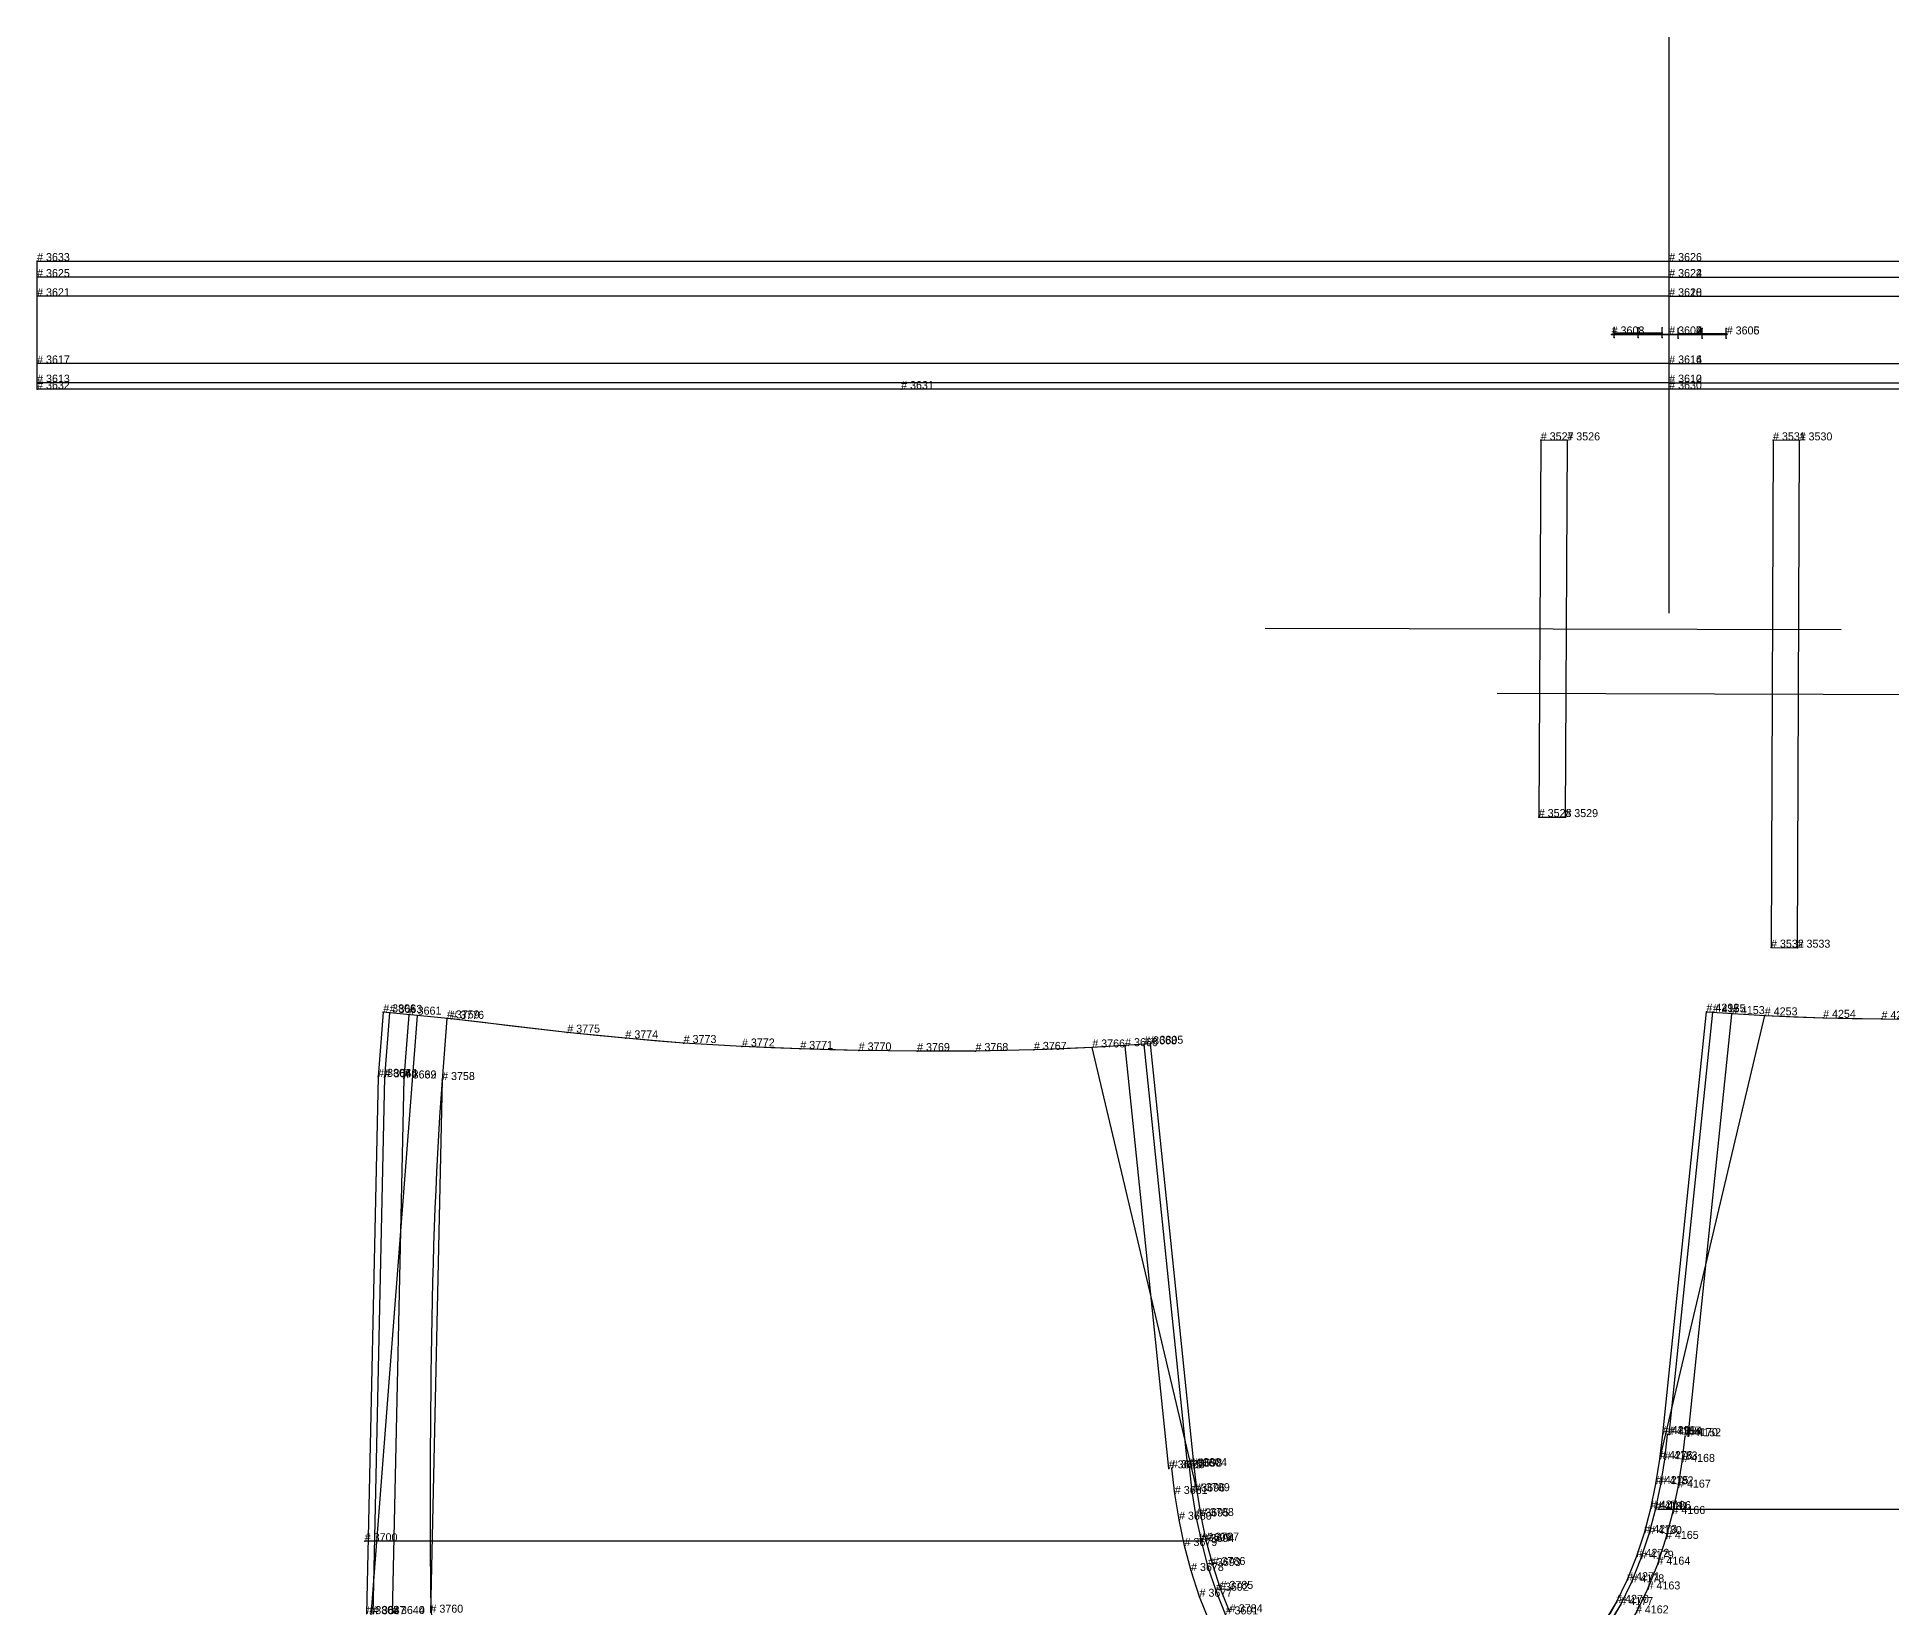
# Model space of a CAD drawing. Extents: x -129 to 180, y -125 to 336.
# Drawn here: x -97.8 to -39.8, y -49.5 to -0.4 of the extents above; entities that cross this region are included whole.
import ezdxf

# ---------------------------------------------------------------- set-up
doc = ezdxf.new("R2010")
doc.units = 0

# ---------------------------------------------------------------- blocks, each defined once
blk = doc.blocks.new('2_M')
at = {"layer": '1'}
blk.add_lwpolyline([(-48.828133, -50.026192), (-48.42688, -49.349831), (-48.082771, -48.642441), (-47.790043, -47.9123), (-47.545292, -47.164711), (-47.346321, -46.403641), (-47.184093, -45.633801), (-47.057621, -44.857342), (-46.969494, -44.075302), (-45.604862, -30.876024), (-43.782845, -30.991343), (-41.959843, -31.067911), (-40.135014, -31.102613), (-38.309822, -31.104933)], dxfattribs=at)
at = {"layer": '2'}
for p in [(-45.604862, -30.876024), (-45.604862, -30.876024), (-45.405773, -30.895792), (-45.405773, -30.895792), (-44.808353, -30.951464), (-44.808353, -30.951464), (-46.969494, -44.075302), (-46.969494, -44.075302), (-46.820072, -44.08918), (-46.820072, -44.08918), (-46.770271, -44.092751), (-46.770271, -44.092751), (-46.272461, -44.138992), (-46.272461, -44.138992), (-46.172611, -44.145241), (-46.172611, -44.145241), (-47.109993, -46.422161), (-47.109993, -46.422161)]:
    blk.add_point(p, dxfattribs=at)
at = {"layer": '3'}
for p in [(-43.782845, -30.991343), (-43.782845, -30.991343), (-41.959843, -31.067911), (-41.959843, -31.067911), (-40.135014, -31.102613), (-40.135014, -31.102613), (-47.057621, -44.857342), (-47.057621, -44.857342), (-46.907963, -44.87019), (-46.907963, -44.87019), (-46.363163, -44.94529), (-46.363163, -44.94529), (-47.184093, -45.633801), (-47.184093, -45.633801), (-47.034184, -45.648632), (-47.034184, -45.648632), (-46.49353, -45.749641), (-46.49353, -45.749641), (-47.346321, -46.403641), (-47.346321, -46.403641), (-47.201912, -46.444962), (-47.201912, -46.444962), (-46.666634, -46.571213), (-46.666634, -46.571213), (-47.545292, -47.164711), (-47.545292, -47.164711), (-47.398563, -47.197433), (-47.398563, -47.197433), (-46.870853, -47.352341), (-46.870853, -47.352341), (-47.790043, -47.9123), (-47.790043, -47.9123), (-47.651371, -47.97007), (-47.651371, -47.97007), (-48.082771, -48.642441), (-48.082771, -48.642441), (-47.134403, -48.157482), (-47.134403, -48.157482), (-47.94825, -48.709091), (-47.94825, -48.709091), (-47.44519, -48.931221), (-47.44519, -48.931221), (-48.42688, -49.349831), (-48.42688, -49.349831), (-48.294323, -49.420021), (-48.294323, -49.420021)]:
    blk.add_point(p, dxfattribs=at)
at = {"layer": '8'}
for points in [[(-46.770271, -44.092751), (-45.405773, -30.895792)], [(-46.172611, -44.145241), (-44.808353, -30.951464)], [(-52.165653, -53.428513), (-51.473881, -52.94857), (-50.839973, -52.437542), (-50.263802, -51.922432), (-49.688972, -51.335281), (-49.179813, -50.748241), (-48.703503, -50.109631), (-48.294323, -49.420021), (-47.94825, -48.709091), (-47.651371, -47.97007), (-47.398563, -47.197433), (-47.201912, -46.444962), (-47.034184, -45.648632), (-46.907963, -44.87019), (-46.820072, -44.08918)], [(-52.002201, -53.978333), (-51.14344, -53.388241), (-50.484013, -52.856823), (-49.884281, -52.320541), (-49.2854, -51.708843), (-48.75293, -51.095013), (-48.246101, -50.415051), (-47.809452, -49.679363), (-47.44519, -48.931221), (-47.134403, -48.157482), (-46.870853, -47.352341), (-46.666634, -46.571213), (-46.49353, -45.749641), (-46.363163, -44.94529), (-46.272461, -44.138992)], [(-47.109993, -46.422161), (-21.049206, -46.42234)]]:
    blk.add_lwpolyline(points, dxfattribs=at)
at = {"layer": '84'}
blk.add_lwpolyline([(-48.619179, -49.693066), (-48.42688, -49.349831), (-48.082771, -48.642441), (-47.790043, -47.9123), (-47.545292, -47.164711), (-47.346321, -46.403641), (-47.184093, -45.633801), (-47.057621, -44.857342), (-43.782845, -30.991343), (-42.87159, -31.03525), (-41.959843, -31.067911), (-41.047516, -31.090029), (-40.135014, -31.102613), (-38.309822, -31.104933)], dxfattribs=at)
at = {"layer": '85'}
for points in [[(-45.405773, -30.895792)], [(-44.808353, -30.951464)], [(-51.568336, -53.6894), (-51.14344, -53.388241), (-50.484013, -52.856823), (-49.884281, -52.320541), (-49.579716, -52.019779), (-49.2854, -51.708843), (-48.75293, -51.095013), (-48.491409, -50.760967), (-48.246101, -50.415051), (-48.018726, -50.052692), (-47.809452, -49.679363), (-47.620445, -49.30859), (-47.44519, -48.931221), (-47.134403, -48.157482), (-46.870853, -47.352341), (-46.666634, -46.571213), (-46.49353, -45.749641), (-46.363163, -44.94529), (-46.272461, -44.138992)], [(-51.473881, -52.94857), (-50.839973, -52.437542), (-50.263802, -51.922432), (-49.688972, -51.335281), (-49.179813, -50.748241), (-48.934044, -50.434505), (-48.703503, -50.109631), (-48.490417, -49.769978), (-48.294323, -49.420021), (-47.94825, -48.709091), (-47.651371, -47.97007), (-47.398563, -47.197433), (-47.201912, -46.444962), (-47.034184, -45.648632), (-46.907963, -44.87019), (-46.820072, -44.08918)]]:
    blk.add_lwpolyline(points, dxfattribs=at)
at = {"layer": '1'}
for s, p in [('# 4292', (-45.604862, -30.876024)), ('# 4253', (-43.782845, -30.991343)), ('# 4254', (-41.959843, -31.067911)), ('# 4255', (-40.135014, -31.102613)), ('# 4291', (-46.969494, -44.075302)), ('# 4276', (-47.057621, -44.857342)), ('# 4275', (-47.184093, -45.633801)), ('# 4274', (-47.346321, -46.403641)), ('# 4273', (-47.545292, -47.164711)), ('# 4272', (-47.790043, -47.9123)), ('# 4271', (-48.082771, -48.642441)), ('# 4270', (-48.42688, -49.349831))]:
    blk.add_text(s, height=0.25, dxfattribs=at).set_placement(p)
at = {"layer": '8'}
for s, p in [('# 4155', (-45.405773, -30.895792)), ('# 4153', (-44.808353, -30.951464)), ('# 4185', (-46.820072, -44.08918)), ('# 4154', (-46.770271, -44.092751)), ('# 4170', (-46.272461, -44.138992)), ('# 4152', (-46.172611, -44.145241)), ('# 4183', (-46.907963, -44.87019)), ('# 4168', (-46.363163, -44.94529)), ('# 4182', (-47.034184, -45.648632)), ('# 4167', (-46.49353, -45.749641)), ('# 4181', (-47.201912, -46.444962)), ('# 4186', (-47.109993, -46.422161)), ('# 4166', (-46.666634, -46.571213)), ('# 4180', (-47.398563, -47.197433)), ('# 4165', (-46.870853, -47.352341)), ('# 4179', (-47.651371, -47.97007)), ('# 4164', (-47.134403, -48.157482)), ('# 4178', (-47.94825, -48.709091)), ('# 4163', (-47.44519, -48.931221)), ('# 4177', (-48.294323, -49.420021)), ('# 4162', (-47.809452, -49.679363))]:
    blk.add_text(s, height=0.25, dxfattribs=at).set_placement(p)
at = {"layer": '85'}
for s, p in [('# 4155', (-45.405773, -30.895792)), ('# 4153', (-44.808353, -30.951464)), ('# 4185', (-46.820072, -44.08918)), ('# 4170', (-46.272461, -44.138992))]:
    blk.add_text(s, height=0.25, dxfattribs=at).set_placement(p)
blk = doc.blocks.new('8_M')
at = {"layer": '1'}
blk.add_lwpolyline([(-60.498127, -49.644539), (-60.790855, -48.914398), (-61.035606, -48.166809), (-61.234577, -47.405739), (-61.396805, -46.635899), (-61.523277, -45.85944), (-61.611404, -45.0774), (-62.976036, -31.878122), (-64.798058, -31.993441), (-66.621056, -32.070007), (-68.445885, -32.104713), (-70.271072, -32.107033), (-72.096275, -32.087318), (-73.920738, -32.039894), (-75.744347, -31.963751), (-77.566246, -31.855352), (-79.385338, -31.708132), (-81.202103, -31.530191), (-84.82637, -31.09992), (-86.954674, -30.895792), (-87.112381, -32.912453), (-87.479576, -49.7024)], dxfattribs=at)
at = {"layer": '2'}
for p in [(-86.954674, -30.895792), (-86.954674, -30.895792), (-86.755325, -30.91419), (-86.755325, -30.91419), (-86.157913, -30.969461), (-86.157913, -30.969461), (-84.963455, -31.086155), (-84.963455, -31.086155), (-63.772545, -31.953562), (-63.772545, -31.953562), (-63.175125, -31.89789), (-63.175125, -31.89789), (-62.976036, -31.878122), (-62.976036, -31.878122), (-87.112381, -32.912453), (-87.112381, -32.912453), (-86.912926, -32.917061), (-86.912926, -32.917061), (-86.912926, -32.929054), (-86.912926, -32.929054), (-86.313805, -32.96244), (-86.313805, -32.96244), (-86.313805, -32.962532), (-86.313805, -32.962532), (-62.408287, -45.147339), (-62.408287, -45.147339), (-62.308437, -45.14109), (-62.308437, -45.14109), (-61.810627, -45.094849), (-61.810627, -45.094849), (-61.760826, -45.091278), (-61.760826, -45.091278), (-61.611404, -45.0774), (-61.611404, -45.0774), (-87.531693, -47.424438), (-87.531693, -47.424438), (-61.470905, -47.424259), (-61.470905, -47.424259)]:
    blk.add_point(p, dxfattribs=at)
at = {"layer": '3'}
for p in [(-84.82637, -31.09992), (-84.82637, -31.09992), (-81.202103, -31.530191), (-81.202103, -31.530191), (-79.385338, -31.708132), (-79.385338, -31.708132), (-77.566246, -31.855352), (-77.566246, -31.855352), (-75.744347, -31.963751), (-75.744347, -31.963751), (-73.920738, -32.039894), (-73.920738, -32.039894), (-72.096275, -32.087318), (-72.096275, -32.087318), (-70.271072, -32.107033), (-70.271072, -32.107033), (-68.445885, -32.104713), (-68.445885, -32.104713), (-66.621056, -32.070007), (-66.621056, -32.070007), (-64.798058, -31.993441), (-64.798058, -31.993441), (-85.11409, -33.012367), (-85.11409, -33.012367), (-62.217735, -45.947388), (-62.217735, -45.947388), (-61.672935, -45.872288), (-61.672935, -45.872288), (-61.523277, -45.85944), (-61.523277, -45.85944), (-62.087364, -46.75174), (-62.087364, -46.75174), (-61.546715, -46.65073), (-61.546715, -46.65073), (-61.396805, -46.635899), (-61.396805, -46.635899), (-61.378986, -47.44706), (-61.378986, -47.44706), (-61.234577, -47.405739), (-61.234577, -47.405739), (-61.914265, -47.573311), (-61.914265, -47.573311), (-61.710045, -48.354439), (-61.710045, -48.354439), (-61.182335, -48.199532), (-61.182335, -48.199532), (-61.035606, -48.166809), (-61.035606, -48.166809), (-61.446495, -49.15958), (-61.446495, -49.15958), (-60.929527, -48.972168), (-60.929527, -48.972168), (-60.790855, -48.914398), (-60.790855, -48.914398)]:
    blk.add_point(p, dxfattribs=at)
at = {"layer": '4'}
blk.add_point((-87.112381, -32.912453), dxfattribs=at)
at = {"layer": '8'}
for points in [[(-86.755325, -30.91419), (-86.912926, -32.929054)], [(-86.157913, -30.969461), (-86.313805, -32.96244)], [(-84.963455, -31.086155), (-85.11409, -33.012367), (-85.478127, -49.657875)], [(-62.408287, -45.147339), (-63.772545, -31.953562)], [(-61.810627, -45.094849), (-63.175125, -31.89789)], [(-86.912926, -32.917061), (-87.279984, -49.707039)], [(-86.313805, -32.962532), (-86.67952, -49.698372)], [(-56.578697, -54.980431), (-57.437458, -54.390339), (-58.096886, -53.858921), (-58.696617, -53.322639), (-59.295494, -52.710941), (-59.827965, -52.097111), (-60.334797, -51.417149), (-60.771446, -50.681461), (-61.135704, -49.933319), (-61.446495, -49.15958), (-61.710045, -48.354439), (-61.914265, -47.573311), (-62.087364, -46.75174), (-62.217735, -45.947388), (-62.308437, -45.14109)], [(-56.415245, -54.430611), (-57.107018, -53.950668), (-57.740929, -53.43964), (-58.317097, -52.92453), (-58.891926, -52.337379), (-59.401085, -51.75034), (-59.877396, -51.111729), (-60.286575, -50.422119), (-60.632645, -49.711189), (-60.929527, -48.972168), (-61.182335, -48.199532), (-61.378986, -47.44706), (-61.546715, -46.65073), (-61.672935, -45.872288), (-61.760826, -45.091278)], [(-61.470905, -47.424259), (-87.531693, -47.424438)]]:
    blk.add_lwpolyline(points, dxfattribs=at)
at = {"layer": '84'}
blk.add_lwpolyline([(-60.498127, -49.644539), (-60.790855, -48.914398), (-61.035606, -48.166809), (-61.234577, -47.405739), (-61.396805, -46.635899), (-61.523277, -45.85944), (-64.798058, -31.993441), (-65.709312, -32.037346), (-66.621056, -32.070007), (-67.533386, -32.092125), (-68.445885, -32.104713), (-70.271072, -32.107033), (-72.096275, -32.087318), (-73.008598, -32.067249), (-73.920738, -32.039894), (-74.832687, -32.005447), (-75.744347, -31.963751), (-76.655586, -31.914263), (-77.566246, -31.855352), (-78.476112, -31.785931), (-79.385338, -31.708132), (-80.294189, -31.62377), (-81.202103, -31.530191), (-82.108658, -31.425379), (-83.014175, -31.314283), (-83.919731, -31.203577), (-84.82637, -31.09992), (-85.890015, -30.99313), (-87.414154, -50.687141)], dxfattribs=at)
at = {"layer": '85'}
for points in [[(-63.772545, -31.953562)], [(-63.175125, -31.89789)], [(-86.912926, -32.929054)], [(-86.313805, -32.96244)], [(-85.11409, -33.012367), (-85.154045, -33.585236), (-85.191116, -34.158188), (-85.225403, -34.731236), (-85.257004, -35.304367), (-85.286034, -35.877586), (-85.312592, -36.45089), (-85.336769, -37.024284), (-85.358688, -37.597755), (-85.378448, -38.17131), (-85.396141, -38.744946), (-85.411873, -39.318661), (-85.425758, -39.892456), (-85.437889, -40.466328), (-85.448372, -41.040276), (-85.457314, -41.6143), (-85.464813, -42.188396), (-85.47097, -42.762566), (-85.475899, -43.336807), (-85.479691, -43.911121), (-85.48246, -44.485504), (-85.484299, -45.059956), (-85.485321, -45.634472), (-85.485626, -46.209057), (-85.485306, -46.783703), (-85.484482, -47.358414), (-85.483246, -47.933189), (-85.481705, -48.508026), (-85.479965, -49.08292), (-85.41909, -50.546474)], [(-57.012562, -54.691498), (-57.437458, -54.390339), (-58.096886, -53.858921), (-58.696617, -53.322639), (-59.001183, -53.021877), (-59.295494, -52.710941), (-59.827965, -52.097111), (-60.089489, -51.763065), (-60.334797, -51.417149), (-60.562172, -51.05479), (-60.771446, -50.681461), (-60.960457, -50.310688), (-61.135704, -49.933319), (-61.446495, -49.15958), (-61.710045, -48.354439), (-61.914265, -47.573311), (-62.087364, -46.75174), (-62.217735, -45.947388), (-62.308437, -45.14109)], [(-57.107018, -53.950668), (-57.740929, -53.43964), (-58.317097, -52.92453), (-58.891926, -52.337379), (-59.401085, -51.75034), (-59.646851, -51.436604), (-59.877396, -51.111729), (-60.090481, -50.772076), (-60.286575, -50.422119), (-60.632645, -49.711189), (-60.929527, -48.972168), (-61.182335, -48.199532), (-61.378986, -47.44706), (-61.546715, -46.65073), (-61.672935, -45.872288), (-61.760826, -45.091278)], [(-87.531693, -47.424438)]]:
    blk.add_lwpolyline(points, dxfattribs=at)
at = {"layer": '1'}
for s, p in [('# 3806', (-86.954674, -30.895792)), ('# 3776', (-84.82637, -31.09992)), ('# 3775', (-81.202103, -31.530191)), ('# 3774', (-79.385338, -31.708132)), ('# 3773', (-77.566246, -31.855352)), ('# 3772', (-75.744347, -31.963751)), ('# 3771', (-73.920738, -32.039894)), ('# 3770', (-72.096275, -32.087318)), ('# 3769', (-70.271072, -32.107033)), ('# 3768', (-68.445885, -32.104713)), ('# 3767', (-66.621056, -32.070007)), ('# 3766', (-64.798058, -31.993441)), ('# 3805', (-62.976036, -31.878122)), ('# 3807', (-87.112381, -32.912453)), ('# 3804', (-61.611404, -45.0774)), ('# 3789', (-61.523277, -45.85944)), ('# 3788', (-61.396805, -46.635899)), ('# 3787', (-61.234577, -47.405739)), ('# 3786', (-61.035606, -48.166809)), ('# 3785', (-60.790855, -48.914398)), ('# 3808', (-87.479576, -49.7024)), ('# 3784', (-60.498127, -49.644539))]:
    blk.add_text(s, height=0.25, dxfattribs=at).set_placement(p)
at = {"layer": '8'}
for s, p in [('# 3663', (-86.755325, -30.91419)), ('# 3661', (-86.157913, -30.969461)), ('# 3759', (-84.963455, -31.086155)), ('# 3666', (-63.772545, -31.953562)), ('# 3668', (-63.175125, -31.89789)), ('# 3646', (-86.912926, -32.917061)), ('# 3664', (-86.912926, -32.929054)), ('# 3662', (-86.313805, -32.96244)), ('# 3639', (-86.313805, -32.962532)), ('# 3758', (-85.11409, -33.012367)), ('# 3665', (-62.408287, -45.147339)), ('# 3683', (-62.308437, -45.14109)), ('# 3667', (-61.810627, -45.094849)), ('# 3698', (-61.760826, -45.091278)), ('# 3681', (-62.217735, -45.947388)), ('# 3696', (-61.672935, -45.872288)), ('# 3680', (-62.087364, -46.75174)), ('# 3695', (-61.546715, -46.65073)), ('# 3700', (-87.531693, -47.424438)), ('# 3679', (-61.914265, -47.573311)), ('# 3699', (-61.470905, -47.424259)), ('# 3694', (-61.378986, -47.44706)), ('# 3678', (-61.710045, -48.354439)), ('# 3693', (-61.182335, -48.199532)), ('# 3677', (-61.446495, -49.15958)), ('# 3692', (-60.929527, -48.972168)), ('# 3637', (-87.280235, -49.695679)), ('# 3647', (-87.279984, -49.707039)), ('# 3644', (-86.679642, -49.698311)), ('# 3640', (-86.67952, -49.698372)), ('# 3760', (-85.478127, -49.657875)), ('# 3691', (-60.632645, -49.711189))]:
    blk.add_text(s, height=0.25, dxfattribs=at).set_placement(p)
at = {"layer": '85'}
for s, p in [('# 3666', (-63.772545, -31.953562)), ('# 3668', (-63.175125, -31.89789)), ('# 3664', (-86.912926, -32.929054)), ('# 3662', (-86.313805, -32.96244)), ('# 3683', (-62.308437, -45.14109)), ('# 3698', (-61.760826, -45.091278)), ('# 3700', (-87.531693, -47.424438)), ('# 3647', (-87.279984, -49.707039)), ('# 3640', (-86.67952, -49.698372))]:
    blk.add_text(s, height=0.25, dxfattribs=at).set_placement(p)
blk = doc.blocks.new('4_M')
at = {"layer": '1'}
blk.add_lwpolyline([(-46.770267, -7.419165), (4.229729, -7.419165), (4.229729, -11.419165), (-22.770269, -11.419165), (-46.770267, -11.419165), (-70.770264, -11.419165), (-97.770264, -11.419165), (-97.770264, -7.419165)], close=True, dxfattribs=at)
at = {"layer": '2'}
for p in [(-97.770264, -7.419165), (-97.770264, -7.419165), (-46.770267, -7.419165), (-46.770267, -7.419165), (-97.770264, -7.919165), (-97.770264, -7.919165), (-46.770267, -7.919165), (-46.770267, -7.919165), (-46.770267, -7.919165), (-46.770267, -7.919165), (-97.770264, -8.519189), (-97.770264, -8.519189), (-46.770267, -8.519189), (-46.770267, -8.519189), (-46.770267, -8.519189), (-46.770267, -8.519189), (-48.56847, -9.710913), (-48.56847, -9.710913), (-48.56847, -9.710913), (-48.56847, -9.710913), (-48.486115, -9.508508), (-48.486115, -9.508508), (-48.486115, -9.658508), (-48.486115, -9.658508), (-48.486115, -9.808508), (-48.486115, -9.808508), (-47.736115, -9.508508), (-47.736115, -9.508508), (-47.736115, -9.808508), (-47.736115, -9.808508), (-46.986115, -9.508508), (-46.986115, -9.508508), (-46.986115, -9.658508), (-46.986115, -9.658508), (-46.986115, -9.808508), (-46.986115, -9.808508), (-46.770267, -9.710913), (-46.770267, -9.710913), (-46.770267, -9.710913), (-46.770267, -9.710913), (-46.770267, -9.710913), (-46.770267, -9.710913), (-46.770267, -9.710913), (-46.770267, -9.710913), (-46.494602, -9.527429), (-46.494602, -9.527429), (-46.494602, -9.677429), (-46.494602, -9.677429), (-46.494602, -9.827429), (-46.494602, -9.827429), (-45.744606, -9.527429), (-45.744606, -9.527429), (-45.744606, -9.827429), (-45.744606, -9.827429), (-44.994602, -9.527429), (-44.994602, -9.527429), (-44.994602, -9.677429), (-44.994602, -9.677429), (-44.994602, -9.827429), (-44.994602, -9.827429), (-44.972065, -9.710913), (-44.972065, -9.710913), (-44.972065, -9.710913), (-44.972065, -9.710913), (-97.770264, -10.619177), (-97.770264, -10.619177), (-46.770267, -10.619177), (-46.770267, -10.619177), (-46.770267, -10.619177), (-46.770267, -10.619177), (-97.770264, -11.21914), (-97.770264, -11.21914), (-97.770264, -11.419165), (-97.770264, -11.419165), (-70.770264, -11.419165), (-70.770264, -11.419165), (-46.770267, -11.219152), (-46.770267, -11.219152), (-46.770267, -11.219152), (-46.770267, -11.219152), (-46.770267, -11.419165), (-46.770267, -11.419165)]:
    blk.add_point(p, dxfattribs=at)
at = {"layer": '4'}
blk.add_point((-70.770264, -11.419165), dxfattribs=at)
at = {"layer": '7'}
blk.add_line((-46.770267, -18.419165), (-46.770267, -0.419165), dxfattribs=at)
at = {"layer": '8'}
for points in [[(-46.770267, -7.919165), (-97.770264, -7.919165)], [(-46.770267, -7.919165), (4.229729, -7.919165)], [(-46.770267, -8.519189), (-97.770264, -8.519189)], [(-46.770267, -8.519189), (4.229729, -8.519189)], [(-48.56847, -9.710913), (-46.770267, -9.710913)], [(-46.770267, -9.710913), (-48.56847, -9.710913)], [(-48.486115, -9.808508), (-48.486115, -9.508508)], [(-48.486115, -9.658508), (-46.986115, -9.658508)], [(-47.736115, -9.808508), (-47.736115, -9.508508)], [(-46.986115, -9.808508), (-46.986115, -9.508508)], [(-44.972065, -9.710913), (-46.770267, -9.710913)], [(-46.770267, -9.710913), (-44.972065, -9.710913)], [(-46.494602, -9.827429), (-46.494602, -9.527429)], [(-46.494602, -9.677429), (-44.994602, -9.677429)], [(-45.744606, -9.827429), (-45.744606, -9.527429)], [(-44.994602, -9.827429), (-44.994602, -9.527429)], [(-46.770267, -10.619177), (-97.770264, -10.619177)], [(-46.770267, -10.619177), (4.229729, -10.619177)], [(-46.770267, -11.219152), (-97.770264, -11.21914)], [(-46.770267, -11.219152), (4.229729, -11.21914)]]:
    blk.add_lwpolyline(points, dxfattribs=at)
at = {"layer": '85'}
for points in [[(-97.770264, -7.919165)], [(-97.770264, -8.519189)], [(-48.56847, -9.710913)], [(-46.770267, -9.710913)], [(-46.770267, -9.710913)], [(-44.972065, -9.710913)], [(-97.770264, -10.619177)], [(-97.770264, -11.21914)]]:
    blk.add_lwpolyline(points, dxfattribs=at)
at = {"layer": '1'}
for s, p in [('# 3633', (-97.770264, -7.419165)), ('# 3626', (-46.770267, -7.419165)), ('# 3632', (-97.770264, -11.419165)), ('# 3631', (-70.770264, -11.419165)), ('# 3630', (-46.770267, -11.419165))]:
    blk.add_text(s, height=0.25, dxfattribs=at).set_placement(p)
at = {"layer": '8'}
for s, p in [('# 3625', (-97.770264, -7.919165)), ('# 3624', (-46.770267, -7.919165)), ('# 3622', (-46.770267, -7.919165)), ('# 3621', (-97.770264, -8.519189)), ('# 3620', (-46.770267, -8.519189)), ('# 3618', (-46.770267, -8.519189)), ('# 3608', (-48.56847, -9.710913)), ('# 3603', (-48.56847, -9.710913)), ('# 3609', (-46.770267, -9.710913)), ('# 3607', (-46.770267, -9.710913)), ('# 3604', (-46.770267, -9.710913)), ('# 3602', (-46.770267, -9.710913)), ('# 3606', (-44.972065, -9.710913)), ('# 3605', (-44.972065, -9.710913)), ('# 3617', (-97.770264, -10.619177)), ('# 3616', (-46.770267, -10.619177)), ('# 3614', (-46.770267, -10.619177)), ('# 3613', (-97.770264, -11.21914)), ('# 3612', (-46.770267, -11.219152)), ('# 3610', (-46.770267, -11.219152))]:
    blk.add_text(s, height=0.25, dxfattribs=at).set_placement(p)
at = {"layer": '85'}
for s, p in [('# 3625', (-97.770264, -7.919165)), ('# 3621', (-97.770264, -8.519189)), ('# 3603', (-48.56847, -9.710913)), ('# 3609', (-46.770267, -9.710913)), ('# 3607', (-46.770267, -9.710913)), ('# 3605', (-44.972065, -9.710913)), ('# 3617', (-97.770264, -10.619177)), ('# 3613', (-97.770264, -11.21914))]:
    blk.add_text(s, height=0.25, dxfattribs=at).set_placement(p)
blk = doc.blocks.new('Pattern_4759120_M')
at = {"layer": '1'}
blk.add_lwpolyline([(-42.694656, -13.022989), (-43.525536, -13.020392), (-43.588516, -28.874146), (-42.757637, -28.876743)], close=True, dxfattribs=at)
at = {"layer": '2'}
for p in [(-43.525536, -13.020392), (-43.525536, -13.020392), (-42.694656, -13.022989), (-42.694656, -13.022989), (-43.588516, -28.874146), (-43.588516, -28.874146), (-42.757637, -28.876743), (-42.757637, -28.876743)]:
    blk.add_point(p, dxfattribs=at)
at = {"layer": '7'}
blk.add_line((-52.141544, -20.920429), (-34.141628, -20.976706), dxfattribs=at)
at = {"layer": '1'}
for s, p in [('# 3531', (-43.525536, -13.020392)), ('# 3530', (-42.694656, -13.022989)), ('# 3532', (-43.588516, -28.874146)), ('# 3533', (-42.757637, -28.876743))]:
    blk.add_text(s, height=0.25, dxfattribs=at).set_placement(p)
blk = doc.blocks.new('Pattern_4759121_M')
at = {"layer": '1'}
blk.add_lwpolyline([(-49.95203, -13.022306), (-50.782909, -13.020378), (-50.84589, -24.793459), (-50.015011, -24.795387)], close=True, dxfattribs=at)
at = {"layer": '2'}
for p in [(-50.782909, -13.020378), (-50.782909, -13.020378), (-49.95203, -13.022306), (-49.95203, -13.022306), (-50.84589, -24.793459), (-50.84589, -24.793459), (-50.015011, -24.795387), (-50.015011, -24.795387)]:
    blk.add_point(p, dxfattribs=at)
at = {"layer": '7'}
blk.add_line((-59.398933, -18.887037), (-41.398983, -18.928724), dxfattribs=at)
at = {"layer": '1'}
for s, p in [('# 3527', (-50.782909, -13.020378)), ('# 3526', (-49.95203, -13.022306)), ('# 3528', (-50.84589, -24.793459)), ('# 3529', (-50.015011, -24.795387))]:
    blk.add_text(s, height=0.25, dxfattribs=at).set_placement(p)

msp = doc.modelspace()

# ---------------------------------------------------------------- block references
at = {"layer": '1'}
for name in ['4_M', 'Pattern_4759121_M', 'Pattern_4759120_M', '2_M', '8_M']:
    msp.add_blockref(name, (0, 0), dxfattribs=at)

doc.saveas('drawing.dxf')
